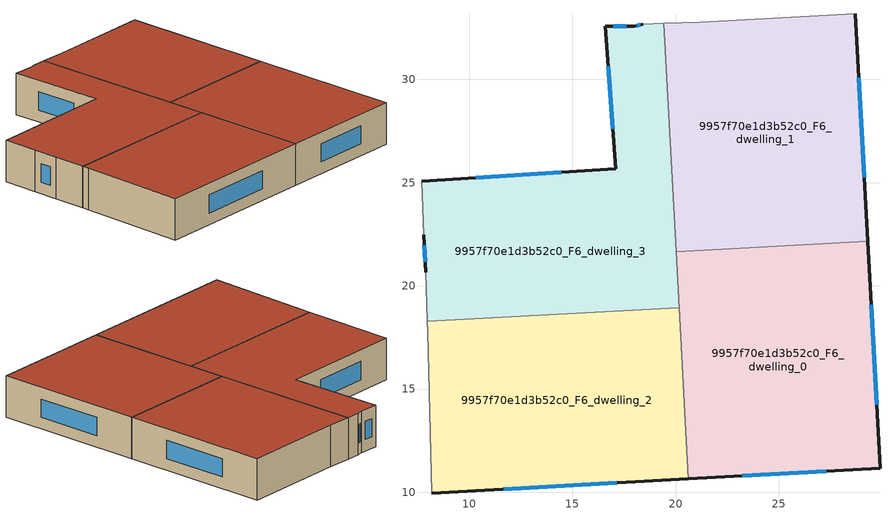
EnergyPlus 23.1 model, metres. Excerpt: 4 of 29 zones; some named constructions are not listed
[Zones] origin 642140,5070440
9957f70e1d3b52c0_F6_dwelling_0
 floor to 9957f70e1d3b52c0_F5_dwelling_0 (EU_floor_Construction): 29.3,22.17 29.9,11.16 20.62,10.65 20.02,21.66 z18
 wall outside (EU_wall_Construction): 20.62,10.65 29.9,11.16 29.3,22.17 z18:21
 wall to 9957f70e1d3b52c0_F6_dwelling_1 (EU_wall_Construction): 29.3,22.17 20.02,21.66 z18:21
 wall to 9957f70e1d3b52c0_F6_dwelling_3 (EU_wall_Construction): 20.02,21.66 20.62,10.65 z18:21
 window (EU_Window_Construction): 29.73,14.24 29.47,19.08 / 23.22,10.79 27.3,11.01 z18.84:20.16
 roof outside (EU_roof_Construction): 29.9,11.16 29.3,22.17 20.02,21.66 20.62,10.65 z21
9957f70e1d3b52c0_F6_dwelling_1
 floor to 9957f70e1d3b52c0_F5_dwelling_1 (EU_floor_Construction): 28.7,33.17 29.3,22.17 20.02,21.66 19.42,32.71 21.2,32.77 z18
 wall outside (EU_wall_Construction): 29.3,22.17 28.7,33.17 z18:21
 wall adiabatic (EU_wall_Construction): 28.7,33.17 21.2,32.77 19.42,32.71 z18:21
 wall to 9957f70e1d3b52c0_F6_dwelling_3 (EU_wall_Construction): 19.42,32.71 20.02,21.66 z18:21
 window (EU_Window_Construction): 29.13,25.25 28.87,30.09 z18.84:20.16
 roof outside (EU_roof_Construction): 29.3,22.17 28.7,33.17 21.2,32.77 19.42,32.71 20.02,21.66 z21
9957f70e1d3b52c0_F6_dwelling_2
 floor to 9957f70e1d3b52c0_F5_dwelling_2 (EU_floor_Construction): 20.17,18.94 20.62,10.65 8.18,9.96 7.98,17.77 7.97,18.28 z18
 wall outside (EU_wall_Construction): 8.18,9.96 20.62,10.65 z18:21
 wall adiabatic (EU_wall_Construction): 7.97,18.28 7.98,17.77 8.18,9.96 z18:21
 wall to 9957f70e1d3b52c0_F6_dwelling_3 (EU_wall_Construction): 20.62,10.65 20.17,18.94 7.97,18.28 z18:21
 window (EU_Window_Construction): 11.67,10.15 17.13,10.45 z18.84:20.16
 roof outside (EU_roof_Construction): 20.62,10.65 20.17,18.94 7.97,18.28 7.98,17.77 8.18,9.96 z21
9957f70e1d3b52c0_F6_dwelling_3
 floor to 9957f70e1d3b52c0_F5_dwelling_3 (EU_floor_Construction): 19.42,32.71 20.62,10.65 20.17,18.94 7.97,18.28 7.88,20.67 7.79,22.47 7.69,25.07 17.09,25.67 16.59,32.58 17.99,32.58 18.4,32.67 z18
 wall outside (EU_wall_Construction): 7.79,22.47 7.88,20.67 / 18.4,32.67 17.99,32.58 16.59,32.58 17.09,25.67 7.69,25.07 z18:21
 wall adiabatic (EU_wall_Construction): 7.88,20.67 7.97,18.28 / 7.69,25.07 7.79,22.47 / 19.42,32.71 18.4,32.67 z18:21
 window (EU_Window_Construction): 7.81,21.97 7.86,21.17 / 14.46,25.5 10.32,25.24 / 16.73,30.64 16.95,27.6 / 17.6,32.58 16.99,32.58 / 18.28,32.65 18.11,32.6 z18.84:20.16
 roof outside (EU_roof_Construction): 20.62,10.65 19.42,32.71 18.4,32.67 17.99,32.58 16.59,32.58 17.09,25.67 7.69,25.07 7.79,22.47 7.88,20.67 7.97,18.28 20.17,18.94 z21
[SCHEDULE:CONSTANT]
Name | Hourly Value
EU_AlwaysOn | 1
EU_CoolingOff | 0
[SCHEDULE:FILE] Column Number=1; Rows to Skip at Top=0; Number of Hours of Data=8760; Column Separator=Comma; Interpolate to Timestep=No; Minutes per Item=60; Adjust Schedule for Daylight Savings=Yes
Name | File
EU_Step8_GainSchedule_9957f70e1d3b52c0_F5_dwelling_2_f000 | ../../schedules/9957f70e1d3b52c0/9957f70e1d3b52c0_F5_dwelling_2_f000_gain.csv
EU_Step8_GainSchedule_9957f70e1d3b52c0_F5_dwelling_3_f000 | ../../schedules/9957f70e1d3b52c0/9957f70e1d3b52c0_F5_dwelling_3_f000_gain.csv
EU_Step8_GainSchedule_9957f70e1d3b52c0_F6_dwelling_0_f000 | ../../schedules/9957f70e1d3b52c0/9957f70e1d3b52c0_F6_dwelling_0_f000_gain.csv
EU_Step8_GainSchedule_9957f70e1d3b52c0_F6_dwelling_1_f000 | ../../schedules/9957f70e1d3b52c0/9957f70e1d3b52c0_F6_dwelling_1_f000_gain.csv
EU_Step8_GainSchedule_9957f70e1d3b52c0_F6_dwelling_2_f000 | ../../schedules/9957f70e1d3b52c0/9957f70e1d3b52c0_F6_dwelling_2_f000_gain.csv
EU_Step8_GainSchedule_9957f70e1d3b52c0_F6_dwelling_3_f000 | ../../schedules/9957f70e1d3b52c0/9957f70e1d3b52c0_F6_dwelling_3_f000_gain.csv
